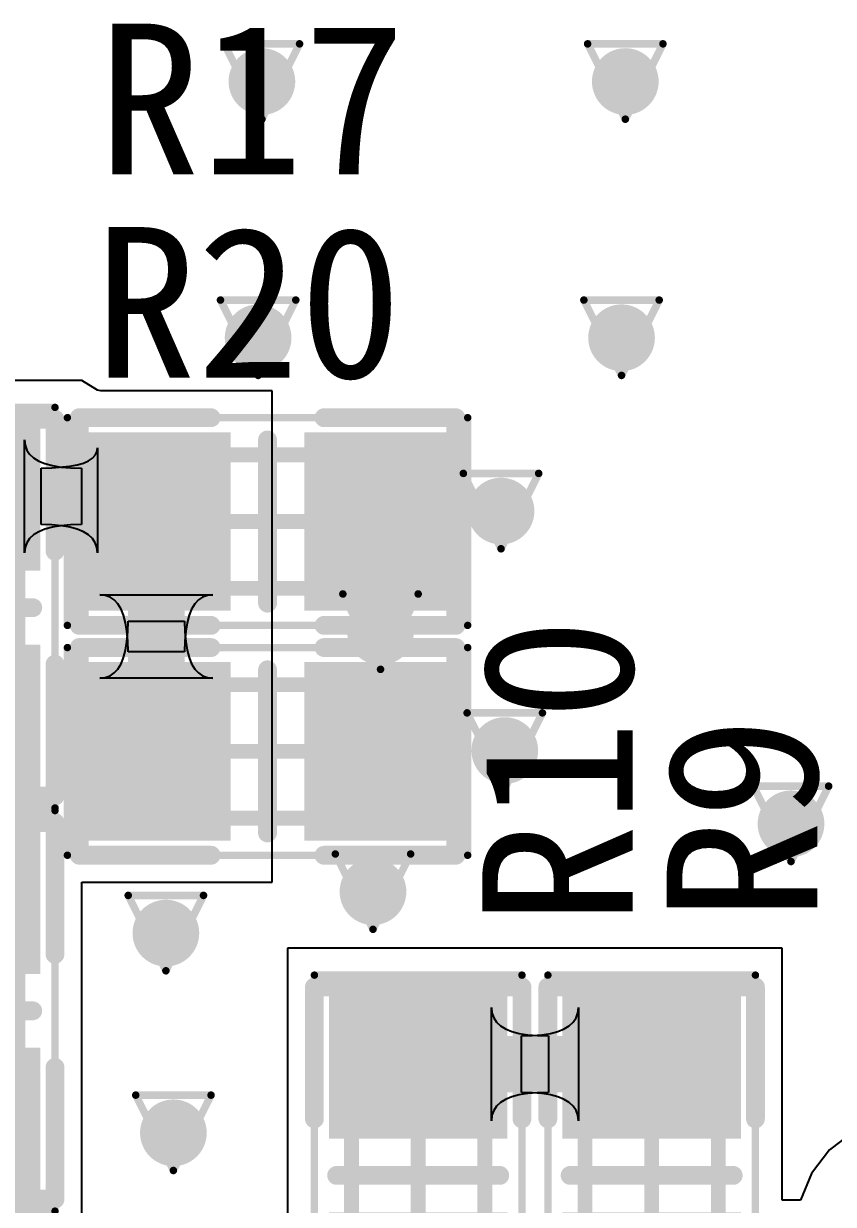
# Model space of a CAD drawing. Header units: millimetres. Extents: x 80 to 220, y 44 to 120.
# Drawn here: x 144.74 to 150.2, y 68.46 to 76.42 of the extents above; entities that cross this region are included whole.
import ezdxf

# ---------------------------------------------------------------- set-up
doc = ezdxf.new("R2010")
doc.units = ezdxf.units.MM
for name, color, linetype in [('BottomLayer', 5, 'Continuous'), ('DrillDrawing', 1, 'Continuous'), ('Mechanical13', 56, 'Continuous'), ('Mechanical15', 56, 'Continuous'), ('MultiLayer', 9, 'Continuous'), ('TopLayer', 1, 'Continuous'), ('TopOverlay', 2, 'Continuous'), ('TopPaste', 8, 'Continuous'), ('TopSolder', 216, 'Continuous'), ('ViaHoleLayer', 16, 'Continuous')]:
    doc.layers.add(name, color=color, linetype=linetype)

# ---------------------------------------------------------------- blocks, each defined once
blk = doc.blocks.new('R0603_26')
at = {"layer": 'Mechanical13', "const_width": 0.1}
for points in [[(-0.85, 0.45), (-0.85, -0.45)], [(-0.85, 0.45), (0.85, 0.45)], [(0.85, 0.45), (0.85, -0.45)], [(-0.85, -0.45), (0.85, -0.45)]]:
    blk.add_lwpolyline(points, dxfattribs=at)
at = {"layer": 'Mechanical13', "const_width": 0.05}
for points in [[(-0.875, 0.45, 1), (-0.825, 0.45, 1)], [(-0.875, 0.45, 1), (-0.825, 0.45, 1)], [(0.825, 0.45, 1), (0.875, 0.45, 1)], [(0.825, 0.45, 1), (0.875, 0.45, 1)], [(-0.875, -0.45, 1), (-0.825, -0.45, 1)], [(-0.875, -0.45, 1), (-0.825, -0.45, 1)], [(0.825, -0.45, 1), (0.875, -0.45, 1)], [(0.825, -0.45, 1), (0.875, -0.45, 1)]]:
    blk.add_lwpolyline(points, format="xyb", close=True, dxfattribs=at)
at = {"layer": 'Mechanical15'}
for points, const_width in [([(-1.35, 0.7), (1.35, 0.7)], 0.05), ([(-1.35, 0.7), (-1.35, -0.7)], 0.05), ([(1.35, 0.7), (1.35, -0.7)], 0.05), ([(0, 0.45), (0, -0.45)], 0.1), ([(-0.45, 0), (0.45, 0)], 0.1), ([(-1.35, -0.7), (1.35, -0.7)], 0.05)]:
    blk.add_lwpolyline(points, dxfattribs=dict(at, const_width=const_width))
for points, const_width in [([(-1.3625, 0.7, 1), (-1.3375, 0.7, 1)], 0.025), ([(-1.3625, 0.7, 1), (-1.3375, 0.7, 1)], 0.025), ([(1.3375, 0.7, 1), (1.3625, 0.7, 1)], 0.025), ([(1.3375, 0.7, 1), (1.3625, 0.7, 1)], 0.025), ([(-0.025, 0.45, 1), (0.025, 0.45, 1)], 0.05), ([(-0.475, 0, 1), (-0.425, 0, 1)], 0.05), ([(0.425, 0, 1), (0.475, 0, 1)], 0.05), ([(-0.025, -0.45, 1), (0.025, -0.45, 1)], 0.05), ([(-1.3625, -0.7, 1), (-1.3375, -0.7, 1)], 0.025), ([(-1.3625, -0.7, 1), (-1.3375, -0.7, 1)], 0.025), ([(1.3375, -0.7, 1), (1.3625, -0.7, 1)], 0.025), ([(1.3375, -0.7, 1), (1.3625, -0.7, 1)], 0.025)]:
    blk.add_lwpolyline(points, format="xyb", close=True, dxfattribs=dict(at, const_width=const_width))
at = {"layer": 'TopLayer'}
for points in [[(-0.35, -0.5), (-0.35, 0.5), (-1.15, -0.5), (-1.15, 0.5)], [(1.15, -0.5), (1.15, 0.5), (0.35, -0.5), (0.35, 0.5)]]:
    blk.add_solid(points, dxfattribs=at)
at = {"layer": 'TopOverlay', "const_width": 0.127}
for points in [[(-1.27, 0.7), (-1.27, -0.7)], [(-1.27, 0.7), (-0.381, 0.7)], [(0.381, 0.7), (1.27, 0.7)], [(1.27, 0.7), (1.27, -0.7)], [(0, 0.55), (0, -0.55)], [(-1.27, -0.7), (-0.381, -0.7)], [(0.381, -0.7), (1.27, -0.7)]]:
    blk.add_lwpolyline(points, dxfattribs=at)
at = {"layer": 'TopOverlay', "const_width": 0.0635}
for points in [[(-1.3017, 0.7, 1), (-1.2383, 0.7, 1)], [(-1.3017, 0.7, 1), (-1.2383, 0.7, 1)], [(-0.4128, 0.7, 1), (-0.3493, 0.7, 1)], [(0.3493, 0.7, 1), (0.4128, 0.7, 1)], [(1.2383, 0.7, 1), (1.3017, 0.7, 1)], [(1.2383, 0.7, 1), (1.3017, 0.7, 1)], [(-0.0318, 0.55, 1), (0.0318, 0.55, 1)], [(-0.0318, -0.55, 1), (0.0318, -0.55, 1)], [(-1.3017, -0.7, 1), (-1.2383, -0.7, 1)], [(-1.3017, -0.7, 1), (-1.2383, -0.7, 1)], [(-0.4128, -0.7, 1), (-0.3493, -0.7, 1)], [(0.3493, -0.7, 1), (0.4128, -0.7, 1)], [(1.2383, -0.7, 1), (1.3017, -0.7, 1)], [(1.2383, -0.7, 1), (1.3017, -0.7, 1)]]:
    blk.add_lwpolyline(points, format="xyb", close=True, dxfattribs=at)
at = {"layer": 'TopPaste'}
for points in [[(-0.35, -0.5), (-0.35, 0.5), (-1.15, -0.5), (-1.15, 0.5)], [(1.15, -0.5), (1.15, 0.5), (0.35, -0.5), (0.35, 0.5)]]:
    blk.add_solid(points, dxfattribs=at)
at = {"layer": 'TopSolder'}
for points in [[(-0.2484, -0.6016), (-0.2484, 0.6016), (-1.2516, -0.6016), (-1.2516, 0.6016)], [(1.2516, -0.6016), (1.2516, 0.6016), (0.2484, -0.6016), (0.2484, 0.6016)]]:
    blk.add_solid(points, dxfattribs=at)
blk = doc.blocks.new('R0603_27')
at = {"layer": 'Mechanical13', "const_width": 0.1}
for points in [[(-0.85, -0.45), (-0.85, 0.45)], [(0.85, 0.45), (-0.85, 0.45)], [(0.85, -0.45), (0.85, 0.45)], [(0.85, -0.45), (-0.85, -0.45)]]:
    blk.add_lwpolyline(points, dxfattribs=at)
at = {"layer": 'Mechanical13', "const_width": 0.05}
for points in [[(-0.875, 0.45, 1), (-0.825, 0.45, 1)], [(-0.875, 0.45, 1), (-0.825, 0.45, 1)], [(0.825, 0.45, 1), (0.875, 0.45, 1)], [(0.825, 0.45, 1), (0.875, 0.45, 1)], [(-0.875, -0.45, 1), (-0.825, -0.45, 1)], [(-0.875, -0.45, 1), (-0.825, -0.45, 1)], [(0.825, -0.45, 1), (0.875, -0.45, 1)], [(0.825, -0.45, 1), (0.875, -0.45, 1)]]:
    blk.add_lwpolyline(points, format="xyb", close=True, dxfattribs=at)
at = {"layer": 'Mechanical15'}
for points, const_width in [([(1.35, 0.7), (-1.35, 0.7)], 0.05), ([(-1.35, -0.7), (-1.35, 0.7)], 0.05), ([(1.35, -0.7), (1.35, 0.7)], 0.05), ([(0, -0.45), (0, 0.45)], 0.1), ([(0.45, 0), (-0.45, 0)], 0.1), ([(1.35, -0.7), (-1.35, -0.7)], 0.05)]:
    blk.add_lwpolyline(points, dxfattribs=dict(at, const_width=const_width))
for points, const_width in [([(-1.3625, 0.7, 1), (-1.3375, 0.7, 1)], 0.025), ([(-1.3625, 0.7, 1), (-1.3375, 0.7, 1)], 0.025), ([(1.3375, 0.7, 1), (1.3625, 0.7, 1)], 0.025), ([(1.3375, 0.7, 1), (1.3625, 0.7, 1)], 0.025), ([(-0.025, 0.45, 1), (0.025, 0.45, 1)], 0.05), ([(-0.475, 0, 1), (-0.425, 0, 1)], 0.05), ([(0.425, 0, 1), (0.475, 0, 1)], 0.05), ([(-0.025, -0.45, 1), (0.025, -0.45, 1)], 0.05), ([(-1.3625, -0.7, 1), (-1.3375, -0.7, 1)], 0.025), ([(-1.3625, -0.7, 1), (-1.3375, -0.7, 1)], 0.025), ([(1.3375, -0.7, 1), (1.3625, -0.7, 1)], 0.025), ([(1.3375, -0.7, 1), (1.3625, -0.7, 1)], 0.025)]:
    blk.add_lwpolyline(points, format="xyb", close=True, dxfattribs=dict(at, const_width=const_width))
at = {"layer": 'TopLayer'}
for points in [[(-0.35, -0.5), (-0.35, 0.5), (-1.15, -0.5), (-1.15, 0.5)], [(1.15, -0.5), (1.15, 0.5), (0.35, -0.5), (0.35, 0.5)]]:
    blk.add_solid(points, dxfattribs=at)
at = {"layer": 'TopOverlay', "const_width": 0.127}
for points in [[(-1.27, -0.7), (-1.27, 0.7)], [(-0.381, 0.7), (-1.27, 0.7)], [(1.27, 0.7), (0.381, 0.7)], [(1.27, -0.7), (1.27, 0.7)], [(0, -0.55), (0, 0.55)], [(-0.381, -0.7), (-1.27, -0.7)], [(1.27, -0.7), (0.381, -0.7)]]:
    blk.add_lwpolyline(points, dxfattribs=at)
at = {"layer": 'TopOverlay', "const_width": 0.0635}
for points in [[(-1.3017, 0.7, 1), (-1.2383, 0.7, 1)], [(-1.3017, 0.7, 1), (-1.2383, 0.7, 1)], [(-0.4128, 0.7, 1), (-0.3493, 0.7, 1)], [(0.3493, 0.7, 1), (0.4128, 0.7, 1)], [(1.2383, 0.7, 1), (1.3017, 0.7, 1)], [(1.2383, 0.7, 1), (1.3017, 0.7, 1)], [(-0.0318, 0.55, 1), (0.0318, 0.55, 1)], [(-0.0318, -0.55, 1), (0.0318, -0.55, 1)], [(-1.3017, -0.7, 1), (-1.2383, -0.7, 1)], [(-1.3017, -0.7, 1), (-1.2383, -0.7, 1)], [(-0.4128, -0.7, 1), (-0.3493, -0.7, 1)], [(0.3493, -0.7, 1), (0.4128, -0.7, 1)], [(1.2383, -0.7, 1), (1.3017, -0.7, 1)], [(1.2383, -0.7, 1), (1.3017, -0.7, 1)]]:
    blk.add_lwpolyline(points, format="xyb", close=True, dxfattribs=at)
at = {"layer": 'TopPaste'}
for points in [[(-0.35, -0.5), (-0.35, 0.5), (-1.15, -0.5), (-1.15, 0.5)], [(1.15, -0.5), (1.15, 0.5), (0.35, -0.5), (0.35, 0.5)]]:
    blk.add_solid(points, dxfattribs=at)
at = {"layer": 'TopSolder'}
for points in [[(-0.2484, -0.6016), (-0.2484, 0.6016), (-1.2516, -0.6016), (-1.2516, 0.6016)], [(1.2516, -0.6016), (1.2516, 0.6016), (0.2484, -0.6016), (0.2484, 0.6016)]]:
    blk.add_solid(points, dxfattribs=at)
blk = doc.blocks.new('R0603_58')
at = {"layer": 'Mechanical13', "const_width": 0.1}
for points in [[(-0.85, 0.45), (0.85, 0.45)], [(-0.85, 0.45), (-0.85, -0.45)], [(0.85, 0.45), (0.85, -0.45)], [(-0.85, -0.45), (0.85, -0.45)]]:
    blk.add_lwpolyline(points, dxfattribs=at)
at = {"layer": 'Mechanical13', "const_width": 0.05}
for points in [[(-0.875, 0.45, 1), (-0.825, 0.45, 1)], [(-0.875, 0.45, 1), (-0.825, 0.45, 1)], [(0.825, 0.45, 1), (0.875, 0.45, 1)], [(0.825, 0.45, 1), (0.875, 0.45, 1)], [(-0.875, -0.45, 1), (-0.825, -0.45, 1)], [(-0.875, -0.45, 1), (-0.825, -0.45, 1)], [(0.825, -0.45, 1), (0.875, -0.45, 1)], [(0.825, -0.45, 1), (0.875, -0.45, 1)]]:
    blk.add_lwpolyline(points, format="xyb", close=True, dxfattribs=at)
at = {"layer": 'Mechanical15'}
for points, const_width in [([(-1.35, 0.7), (-1.35, -0.7)], 0.05), ([(-1.35, 0.7), (1.35, 0.7)], 0.05), ([(1.35, 0.7), (1.35, -0.7)], 0.05), ([(0, 0.45), (0, -0.45)], 0.1), ([(-0.45, 0), (0.45, 0)], 0.1), ([(-1.35, -0.7), (1.35, -0.7)], 0.05)]:
    blk.add_lwpolyline(points, dxfattribs=dict(at, const_width=const_width))
for points, const_width in [([(-1.3625, 0.7, 1), (-1.3375, 0.7, 1)], 0.025), ([(-1.3625, 0.7, 1), (-1.3375, 0.7, 1)], 0.025), ([(1.3375, 0.7, 1), (1.3625, 0.7, 1)], 0.025), ([(1.3375, 0.7, 1), (1.3625, 0.7, 1)], 0.025), ([(-0.025, 0.45, 1), (0.025, 0.45, 1)], 0.05), ([(-0.475, 0, 1), (-0.425, 0, 1)], 0.05), ([(0.425, 0, 1), (0.475, 0, 1)], 0.05), ([(-0.025, -0.45, 1), (0.025, -0.45, 1)], 0.05), ([(-1.3625, -0.7, 1), (-1.3375, -0.7, 1)], 0.025), ([(-1.3625, -0.7, 1), (-1.3375, -0.7, 1)], 0.025), ([(1.3375, -0.7, 1), (1.3625, -0.7, 1)], 0.025), ([(1.3375, -0.7, 1), (1.3625, -0.7, 1)], 0.025)]:
    blk.add_lwpolyline(points, format="xyb", close=True, dxfattribs=dict(at, const_width=const_width))
at = {"layer": 'TopLayer'}
for points in [[(-0.35, -0.5), (-0.35, 0.5), (-1.15, -0.5), (-1.15, 0.5)], [(1.15, -0.5), (1.15, 0.5), (0.35, -0.5), (0.35, 0.5)]]:
    blk.add_solid(points, dxfattribs=at)
at = {"layer": 'TopOverlay', "const_width": 0.127}
for points in [[(-1.27, 0.7), (-0.381, 0.7)], [(-1.27, 0.7), (-1.27, -0.7)], [(0.381, 0.7), (1.27, 0.7)], [(1.27, 0.7), (1.27, -0.7)], [(0, 0.55), (0, -0.55)], [(-1.27, -0.7), (-0.381, -0.7)], [(0.381, -0.7), (1.27, -0.7)]]:
    blk.add_lwpolyline(points, dxfattribs=at)
at = {"layer": 'TopOverlay', "const_width": 0.0635}
for points in [[(-1.3017, 0.7, 1), (-1.2383, 0.7, 1)], [(-1.3017, 0.7, 1), (-1.2383, 0.7, 1)], [(-0.4128, 0.7, 1), (-0.3493, 0.7, 1)], [(0.3493, 0.7, 1), (0.4128, 0.7, 1)], [(1.2383, 0.7, 1), (1.3017, 0.7, 1)], [(1.2383, 0.7, 1), (1.3017, 0.7, 1)], [(-0.0318, 0.55, 1), (0.0318, 0.55, 1)], [(-0.0318, -0.55, 1), (0.0318, -0.55, 1)], [(-1.3017, -0.7, 1), (-1.2383, -0.7, 1)], [(-1.3017, -0.7, 1), (-1.2383, -0.7, 1)], [(-0.4128, -0.7, 1), (-0.3493, -0.7, 1)], [(0.3493, -0.7, 1), (0.4128, -0.7, 1)], [(1.2383, -0.7, 1), (1.3017, -0.7, 1)], [(1.2383, -0.7, 1), (1.3017, -0.7, 1)]]:
    blk.add_lwpolyline(points, format="xyb", close=True, dxfattribs=at)
at = {"layer": 'TopPaste'}
for points in [[(-0.35, -0.5), (-0.35, 0.5), (-1.15, -0.5), (-1.15, 0.5)], [(1.15, -0.5), (1.15, 0.5), (0.35, -0.5), (0.35, 0.5)]]:
    blk.add_solid(points, dxfattribs=at)
at = {"layer": 'TopSolder'}
for points in [[(-0.2484, -0.6016), (-0.2484, 0.6016), (-1.2516, -0.6016), (-1.2516, 0.6016)], [(1.2516, -0.6016), (1.2516, 0.6016), (0.2484, -0.6016), (0.2484, 0.6016)]]:
    blk.add_solid(points, dxfattribs=at)
blk = doc.blocks.new('R0603_59')
at = {"layer": 'Mechanical13', "const_width": 0.1}
for points in [[(-0.85, 0.45), (0.85, 0.45)], [(-0.85, 0.45), (-0.85, -0.45)], [(0.85, 0.45), (0.85, -0.45)], [(-0.85, -0.45), (0.85, -0.45)]]:
    blk.add_lwpolyline(points, dxfattribs=at)
at = {"layer": 'Mechanical13', "const_width": 0.05}
for points in [[(-0.875, 0.45, 1), (-0.825, 0.45, 1)], [(-0.875, 0.45, 1), (-0.825, 0.45, 1)], [(0.825, 0.45, 1), (0.875, 0.45, 1)], [(0.825, 0.45, 1), (0.875, 0.45, 1)], [(-0.875, -0.45, 1), (-0.825, -0.45, 1)], [(-0.875, -0.45, 1), (-0.825, -0.45, 1)], [(0.825, -0.45, 1), (0.875, -0.45, 1)], [(0.825, -0.45, 1), (0.875, -0.45, 1)]]:
    blk.add_lwpolyline(points, format="xyb", close=True, dxfattribs=at)
at = {"layer": 'Mechanical15'}
for points, const_width in [([(-1.35, 0.7), (-1.35, -0.7)], 0.05), ([(-1.35, 0.7), (1.35, 0.7)], 0.05), ([(1.35, 0.7), (1.35, -0.7)], 0.05), ([(0, 0.45), (0, -0.45)], 0.1), ([(-0.45, 0), (0.45, 0)], 0.1), ([(-1.35, -0.7), (1.35, -0.7)], 0.05)]:
    blk.add_lwpolyline(points, dxfattribs=dict(at, const_width=const_width))
for points, const_width in [([(-1.3625, 0.7, 1), (-1.3375, 0.7, 1)], 0.025), ([(-1.3625, 0.7, 1), (-1.3375, 0.7, 1)], 0.025), ([(1.3375, 0.7, 1), (1.3625, 0.7, 1)], 0.025), ([(1.3375, 0.7, 1), (1.3625, 0.7, 1)], 0.025), ([(-0.025, 0.45, 1), (0.025, 0.45, 1)], 0.05), ([(-0.475, 0, 1), (-0.425, 0, 1)], 0.05), ([(0.425, 0, 1), (0.475, 0, 1)], 0.05), ([(-0.025, -0.45, 1), (0.025, -0.45, 1)], 0.05), ([(-1.3625, -0.7, 1), (-1.3375, -0.7, 1)], 0.025), ([(-1.3625, -0.7, 1), (-1.3375, -0.7, 1)], 0.025), ([(1.3375, -0.7, 1), (1.3625, -0.7, 1)], 0.025), ([(1.3375, -0.7, 1), (1.3625, -0.7, 1)], 0.025)]:
    blk.add_lwpolyline(points, format="xyb", close=True, dxfattribs=dict(at, const_width=const_width))
at = {"layer": 'TopLayer'}
for points in [[(-0.35, -0.5), (-0.35, 0.5), (-1.15, -0.5), (-1.15, 0.5)], [(1.15, -0.5), (1.15, 0.5), (0.35, -0.5), (0.35, 0.5)]]:
    blk.add_solid(points, dxfattribs=at)
at = {"layer": 'TopOverlay', "const_width": 0.127}
for points in [[(-1.27, 0.7), (-0.381, 0.7)], [(-1.27, 0.7), (-1.27, -0.7)], [(0.381, 0.7), (1.27, 0.7)], [(1.27, 0.7), (1.27, -0.7)], [(0, 0.55), (0, -0.55)], [(-1.27, -0.7), (-0.381, -0.7)], [(0.381, -0.7), (1.27, -0.7)]]:
    blk.add_lwpolyline(points, dxfattribs=at)
at = {"layer": 'TopOverlay', "const_width": 0.0635}
for points in [[(-1.3017, 0.7, 1), (-1.2383, 0.7, 1)], [(-1.3017, 0.7, 1), (-1.2383, 0.7, 1)], [(-0.4128, 0.7, 1), (-0.3493, 0.7, 1)], [(0.3493, 0.7, 1), (0.4128, 0.7, 1)], [(1.2383, 0.7, 1), (1.3017, 0.7, 1)], [(1.2383, 0.7, 1), (1.3017, 0.7, 1)], [(-0.0318, 0.55, 1), (0.0318, 0.55, 1)], [(-0.0318, -0.55, 1), (0.0318, -0.55, 1)], [(-1.3017, -0.7, 1), (-1.2383, -0.7, 1)], [(-1.3017, -0.7, 1), (-1.2383, -0.7, 1)], [(-0.4128, -0.7, 1), (-0.3493, -0.7, 1)], [(0.3493, -0.7, 1), (0.4128, -0.7, 1)], [(1.2383, -0.7, 1), (1.3017, -0.7, 1)], [(1.2383, -0.7, 1), (1.3017, -0.7, 1)]]:
    blk.add_lwpolyline(points, format="xyb", close=True, dxfattribs=at)
at = {"layer": 'TopPaste'}
for points in [[(-0.35, -0.5), (-0.35, 0.5), (-1.15, -0.5), (-1.15, 0.5)], [(1.15, -0.5), (1.15, 0.5), (0.35, -0.5), (0.35, 0.5)]]:
    blk.add_solid(points, dxfattribs=at)
at = {"layer": 'TopSolder'}
for points in [[(-0.2484, -0.6016), (-0.2484, 0.6016), (-1.2516, -0.6016), (-1.2516, 0.6016)], [(1.2516, -0.6016), (1.2516, 0.6016), (0.2484, -0.6016), (0.2484, 0.6016)]]:
    blk.add_solid(points, dxfattribs=at)
blk = doc.blocks.new('R0603_60')
at = {"layer": 'Mechanical13', "const_width": 0.1}
for points in [[(0.85, 0.45), (-0.85, 0.45)], [(-0.85, 0.45), (-0.85, -0.45)], [(0.85, 0.45), (0.85, -0.45)], [(0.85, -0.45), (-0.85, -0.45)]]:
    blk.add_lwpolyline(points, dxfattribs=at)
at = {"layer": 'Mechanical13', "const_width": 0.05}
for points in [[(-0.875, 0.45, 1), (-0.825, 0.45, 1)], [(-0.875, 0.45, 1), (-0.825, 0.45, 1)], [(0.825, 0.45, 1), (0.875, 0.45, 1)], [(0.825, 0.45, 1), (0.875, 0.45, 1)], [(-0.875, -0.45, 1), (-0.825, -0.45, 1)], [(-0.875, -0.45, 1), (-0.825, -0.45, 1)], [(0.825, -0.45, 1), (0.875, -0.45, 1)], [(0.825, -0.45, 1), (0.875, -0.45, 1)]]:
    blk.add_lwpolyline(points, format="xyb", close=True, dxfattribs=at)
at = {"layer": 'Mechanical15'}
for points, const_width in [([(-1.35, 0.7), (-1.35, -0.7)], 0.05), ([(1.35, 0.7), (-1.35, 0.7)], 0.05), ([(1.35, 0.7), (1.35, -0.7)], 0.05), ([(0, 0.45), (0, -0.45)], 0.1), ([(0.45, 0), (-0.45, 0)], 0.1), ([(1.35, -0.7), (-1.35, -0.7)], 0.05)]:
    blk.add_lwpolyline(points, dxfattribs=dict(at, const_width=const_width))
for points, const_width in [([(-1.3625, 0.7, 1), (-1.3375, 0.7, 1)], 0.025), ([(-1.3625, 0.7, 1), (-1.3375, 0.7, 1)], 0.025), ([(1.3375, 0.7, 1), (1.3625, 0.7, 1)], 0.025), ([(1.3375, 0.7, 1), (1.3625, 0.7, 1)], 0.025), ([(-0.025, 0.45, 1), (0.025, 0.45, 1)], 0.05), ([(-0.475, 0, 1), (-0.425, 0, 1)], 0.05), ([(0.425, 0, 1), (0.475, 0, 1)], 0.05), ([(-0.025, -0.45, 1), (0.025, -0.45, 1)], 0.05), ([(-1.3625, -0.7, 1), (-1.3375, -0.7, 1)], 0.025), ([(-1.3625, -0.7, 1), (-1.3375, -0.7, 1)], 0.025), ([(1.3375, -0.7, 1), (1.3625, -0.7, 1)], 0.025), ([(1.3375, -0.7, 1), (1.3625, -0.7, 1)], 0.025)]:
    blk.add_lwpolyline(points, format="xyb", close=True, dxfattribs=dict(at, const_width=const_width))
at = {"layer": 'TopLayer'}
for points in [[(-0.35, -0.5), (-0.35, 0.5), (-1.15, -0.5), (-1.15, 0.5)], [(1.15, -0.5), (1.15, 0.5), (0.35, -0.5), (0.35, 0.5)]]:
    blk.add_solid(points, dxfattribs=at)
at = {"layer": 'TopOverlay', "const_width": 0.127}
for points in [[(-0.381, 0.7), (-1.27, 0.7)], [(-1.27, 0.7), (-1.27, -0.7)], [(1.27, 0.7), (0.381, 0.7)], [(1.27, 0.7), (1.27, -0.7)], [(0, 0.55), (0, -0.55)], [(-0.381, -0.7), (-1.27, -0.7)], [(1.27, -0.7), (0.381, -0.7)]]:
    blk.add_lwpolyline(points, dxfattribs=at)
at = {"layer": 'TopOverlay', "const_width": 0.0635}
for points in [[(-1.3017, 0.7, 1), (-1.2383, 0.7, 1)], [(-1.3017, 0.7, 1), (-1.2383, 0.7, 1)], [(-0.4128, 0.7, 1), (-0.3493, 0.7, 1)], [(0.3493, 0.7, 1), (0.4128, 0.7, 1)], [(1.2383, 0.7, 1), (1.3017, 0.7, 1)], [(1.2383, 0.7, 1), (1.3017, 0.7, 1)], [(-0.0318, 0.55, 1), (0.0318, 0.55, 1)], [(-0.0318, -0.55, 1), (0.0318, -0.55, 1)], [(-1.3017, -0.7, 1), (-1.2383, -0.7, 1)], [(-1.3017, -0.7, 1), (-1.2383, -0.7, 1)], [(-0.4128, -0.7, 1), (-0.3493, -0.7, 1)], [(0.3493, -0.7, 1), (0.4128, -0.7, 1)], [(1.2383, -0.7, 1), (1.3017, -0.7, 1)], [(1.2383, -0.7, 1), (1.3017, -0.7, 1)]]:
    blk.add_lwpolyline(points, format="xyb", close=True, dxfattribs=at)
at = {"layer": 'TopPaste'}
for points in [[(-0.35, -0.5), (-0.35, 0.5), (-1.15, -0.5), (-1.15, 0.5)], [(1.15, -0.5), (1.15, 0.5), (0.35, -0.5), (0.35, 0.5)]]:
    blk.add_solid(points, dxfattribs=at)
at = {"layer": 'TopSolder'}
for points in [[(-0.2484, -0.6016), (-0.2484, 0.6016), (-1.2516, -0.6016), (-1.2516, 0.6016)], [(1.2516, -0.6016), (1.2516, 0.6016), (0.2484, -0.6016), (0.2484, 0.6016)]]:
    blk.add_solid(points, dxfattribs=at)
blk = doc.blocks.new('R0603_61')
at = {"layer": 'Mechanical13', "const_width": 0.1}
for points in [[(-0.85, 0.45), (-0.85, -0.45)], [(0.85, 0.45), (-0.85, 0.45)], [(0.85, 0.45), (0.85, -0.45)], [(0.85, -0.45), (-0.85, -0.45)]]:
    blk.add_lwpolyline(points, dxfattribs=at)
at = {"layer": 'Mechanical13', "const_width": 0.05}
for points in [[(-0.875, 0.45, 1), (-0.825, 0.45, 1)], [(-0.875, 0.45, 1), (-0.825, 0.45, 1)], [(0.825, 0.45, 1), (0.875, 0.45, 1)], [(0.825, 0.45, 1), (0.875, 0.45, 1)], [(-0.875, -0.45, 1), (-0.825, -0.45, 1)], [(-0.875, -0.45, 1), (-0.825, -0.45, 1)], [(0.825, -0.45, 1), (0.875, -0.45, 1)], [(0.825, -0.45, 1), (0.875, -0.45, 1)]]:
    blk.add_lwpolyline(points, format="xyb", close=True, dxfattribs=at)
at = {"layer": 'Mechanical15'}
for points, const_width in [([(1.35, 0.7), (-1.35, 0.7)], 0.05), ([(-1.35, 0.7), (-1.35, -0.7)], 0.05), ([(1.35, 0.7), (1.35, -0.7)], 0.05), ([(0, 0.45), (0, -0.45)], 0.1), ([(0.45, 0), (-0.45, 0)], 0.1), ([(1.35, -0.7), (-1.35, -0.7)], 0.05)]:
    blk.add_lwpolyline(points, dxfattribs=dict(at, const_width=const_width))
for points, const_width in [([(-1.3625, 0.7, 1), (-1.3375, 0.7, 1)], 0.025), ([(-1.3625, 0.7, 1), (-1.3375, 0.7, 1)], 0.025), ([(1.3375, 0.7, 1), (1.3625, 0.7, 1)], 0.025), ([(1.3375, 0.7, 1), (1.3625, 0.7, 1)], 0.025), ([(-0.025, 0.45, 1), (0.025, 0.45, 1)], 0.05), ([(-0.475, 0, 1), (-0.425, 0, 1)], 0.05), ([(0.425, 0, 1), (0.475, 0, 1)], 0.05), ([(-0.025, -0.45, 1), (0.025, -0.45, 1)], 0.05), ([(-1.3625, -0.7, 1), (-1.3375, -0.7, 1)], 0.025), ([(-1.3625, -0.7, 1), (-1.3375, -0.7, 1)], 0.025), ([(1.3375, -0.7, 1), (1.3625, -0.7, 1)], 0.025), ([(1.3375, -0.7, 1), (1.3625, -0.7, 1)], 0.025)]:
    blk.add_lwpolyline(points, format="xyb", close=True, dxfattribs=dict(at, const_width=const_width))
at = {"layer": 'TopLayer'}
for points in [[(-0.35, -0.5), (-0.35, 0.5), (-1.15, -0.5), (-1.15, 0.5)], [(1.15, -0.5), (1.15, 0.5), (0.35, -0.5), (0.35, 0.5)]]:
    blk.add_solid(points, dxfattribs=at)
at = {"layer": 'TopOverlay', "const_width": 0.127}
for points in [[(-1.27, 0.7), (-1.27, -0.7)], [(-0.381, 0.7), (-1.27, 0.7)], [(1.27, 0.7), (0.381, 0.7)], [(1.27, 0.7), (1.27, -0.7)], [(0, 0.55), (0, -0.55)], [(-0.381, -0.7), (-1.27, -0.7)], [(1.27, -0.7), (0.381, -0.7)]]:
    blk.add_lwpolyline(points, dxfattribs=at)
at = {"layer": 'TopOverlay', "const_width": 0.0635}
for points in [[(-1.3017, 0.7, 1), (-1.2383, 0.7, 1)], [(-1.3017, 0.7, 1), (-1.2383, 0.7, 1)], [(-0.4128, 0.7, 1), (-0.3493, 0.7, 1)], [(0.3493, 0.7, 1), (0.4128, 0.7, 1)], [(1.2383, 0.7, 1), (1.3017, 0.7, 1)], [(1.2383, 0.7, 1), (1.3017, 0.7, 1)], [(-0.0318, 0.55, 1), (0.0318, 0.55, 1)], [(-0.0318, -0.55, 1), (0.0318, -0.55, 1)], [(-1.3017, -0.7, 1), (-1.2383, -0.7, 1)], [(-1.3017, -0.7, 1), (-1.2383, -0.7, 1)], [(-0.4128, -0.7, 1), (-0.3493, -0.7, 1)], [(0.3493, -0.7, 1), (0.4128, -0.7, 1)], [(1.2383, -0.7, 1), (1.3017, -0.7, 1)], [(1.2383, -0.7, 1), (1.3017, -0.7, 1)]]:
    blk.add_lwpolyline(points, format="xyb", close=True, dxfattribs=at)
at = {"layer": 'TopPaste'}
for points in [[(-0.35, -0.5), (-0.35, 0.5), (-1.15, -0.5), (-1.15, 0.5)], [(1.15, -0.5), (1.15, 0.5), (0.35, -0.5), (0.35, 0.5)]]:
    blk.add_solid(points, dxfattribs=at)
at = {"layer": 'TopSolder'}
for points in [[(-0.2484, -0.6016), (-0.2484, 0.6016), (-1.2516, -0.6016), (-1.2516, 0.6016)], [(1.2516, -0.6016), (1.2516, 0.6016), (0.2484, -0.6016), (0.2484, 0.6016)]]:
    blk.add_solid(points, dxfattribs=at)

msp = doc.modelspace()

# ---------------------------------------------------------------- linework, layer by layer
at = {"layer": 'BottomLayer', "const_width": 0.225}
for points in [[(146.232, 76.0288, 1), (146.457, 76.0288, 1)], [(148.6831, 76.0288, 1), (148.9081, 76.0288, 1)], [(146.2066, 74.3016, 1), (146.4316, 74.3016, 1)], [(148.6577, 74.3016, 1), (148.8827, 74.3016, 1)], [(147.8449, 73.1332, 1), (148.0699, 73.1332, 1)], [(147.0321, 72.3204, 1), (147.2571, 72.3204, 1)], [(147.8703, 71.519, 1), (148.0953, 71.519, 1)], [(149.8007, 71.025, 1), (150.0257, 71.025, 1)], [(146.9813, 70.5678, 1), (147.2063, 70.5678, 1)], [(145.5843, 70.2884, 1), (145.8093, 70.2884, 1)], [(145.6351, 68.9422, 1), (145.8601, 68.9422, 1)]]:
    msp.add_lwpolyline(points, format="xyb", close=True, dxfattribs=at)
at = {"layer": 'DrillDrawing', "const_width": 0.0508}
for points in [[(146.0905, 76.2828), (146.5985, 76.2828)], [(146.0905, 76.2828), (146.3445, 75.7748)], [(146.3445, 75.7748), (146.5985, 76.2828)], [(148.5416, 76.2828), (149.0496, 76.2828)], [(148.5416, 76.2828), (148.7956, 75.7748)], [(148.7956, 75.7748), (149.0496, 76.2828)], [(146.0651, 74.5556), (146.5731, 74.5556)], [(146.0651, 74.5556), (146.3191, 74.0476)], [(146.3191, 74.0476), (146.5731, 74.5556)], [(148.5162, 74.5556), (149.0242, 74.5556)], [(148.5162, 74.5556), (148.7702, 74.0476)], [(148.7702, 74.0476), (149.0242, 74.5556)], [(147.7034, 73.3872), (148.2114, 73.3872)], [(147.7034, 73.3872), (147.9574, 72.8792)], [(147.9574, 72.8792), (148.2114, 73.3872)], [(146.8906, 72.5744), (147.3986, 72.5744)], [(146.8906, 72.5744), (147.1446, 72.0664)], [(147.1446, 72.0664), (147.3986, 72.5744)], [(147.7288, 71.773), (148.2368, 71.773)], [(147.7288, 71.773), (147.9828, 71.265)], [(147.9828, 71.265), (148.2368, 71.773)], [(149.6592, 71.279), (150.1672, 71.279)], [(149.6592, 71.279), (149.9132, 70.771)], [(149.9132, 70.771), (150.1672, 71.279)], [(146.8398, 70.8218), (147.3478, 70.8218)], [(146.8398, 70.8218), (147.0938, 70.3138)], [(147.0938, 70.3138), (147.3478, 70.8218)], [(145.4428, 70.5424), (145.9508, 70.5424)], [(145.4428, 70.5424), (145.6968, 70.0344)], [(145.6968, 70.0344), (145.9508, 70.5424)], [(145.4936, 69.1962), (146.0016, 69.1962)], [(145.4936, 69.1962), (145.7476, 68.6882)], [(145.7476, 68.6882), (146.0016, 69.1962)]]:
    msp.add_lwpolyline(points, dxfattribs=at)
at = {"layer": 'DrillDrawing', "const_width": 0.0254}
for points in [[(146.0778, 76.2828, 1), (146.1032, 76.2828, 1)], [(146.0778, 76.2828, 1), (146.1032, 76.2828, 1)], [(146.5858, 76.2828, 1), (146.6112, 76.2828, 1)], [(146.5858, 76.2828, 1), (146.6112, 76.2828, 1)], [(148.5289, 76.2828, 1), (148.5543, 76.2828, 1)], [(148.5289, 76.2828, 1), (148.5543, 76.2828, 1)], [(149.0369, 76.2828, 1), (149.0623, 76.2828, 1)], [(149.0369, 76.2828, 1), (149.0623, 76.2828, 1)], [(146.3318, 75.7748, 1), (146.3572, 75.7748, 1)], [(146.3318, 75.7748, 1), (146.3572, 75.7748, 1)], [(148.7829, 75.7748, 1), (148.8083, 75.7748, 1)], [(148.7829, 75.7748, 1), (148.8083, 75.7748, 1)], [(146.0524, 74.5556, 1), (146.0778, 74.5556, 1)], [(146.0524, 74.5556, 1), (146.0778, 74.5556, 1)], [(146.5604, 74.5556, 1), (146.5858, 74.5556, 1)], [(146.5604, 74.5556, 1), (146.5858, 74.5556, 1)], [(148.5035, 74.5556, 1), (148.5289, 74.5556, 1)], [(148.5035, 74.5556, 1), (148.5289, 74.5556, 1)], [(149.0115, 74.5556, 1), (149.0369, 74.5556, 1)], [(149.0115, 74.5556, 1), (149.0369, 74.5556, 1)], [(146.3064, 74.0476, 1), (146.3318, 74.0476, 1)], [(146.3064, 74.0476, 1), (146.3318, 74.0476, 1)], [(148.7575, 74.0476, 1), (148.7829, 74.0476, 1)], [(148.7575, 74.0476, 1), (148.7829, 74.0476, 1)], [(147.6907, 73.3872, 1), (147.7161, 73.3872, 1)], [(147.6907, 73.3872, 1), (147.7161, 73.3872, 1)], [(148.1987, 73.3872, 1), (148.2241, 73.3872, 1)], [(148.1987, 73.3872, 1), (148.2241, 73.3872, 1)], [(147.9447, 72.8792, 1), (147.9701, 72.8792, 1)], [(147.9447, 72.8792, 1), (147.9701, 72.8792, 1)], [(146.8779, 72.5744, 1), (146.9033, 72.5744, 1)], [(146.8779, 72.5744, 1), (146.9033, 72.5744, 1)], [(147.3859, 72.5744, 1), (147.4113, 72.5744, 1)], [(147.3859, 72.5744, 1), (147.4113, 72.5744, 1)], [(147.1319, 72.0664, 1), (147.1573, 72.0664, 1)], [(147.1319, 72.0664, 1), (147.1573, 72.0664, 1)], [(147.7161, 71.773, 1), (147.7415, 71.773, 1)], [(147.7161, 71.773, 1), (147.7415, 71.773, 1)], [(148.2241, 71.773, 1), (148.2495, 71.773, 1)], [(148.2241, 71.773, 1), (148.2495, 71.773, 1)], [(147.9701, 71.265, 1), (147.9955, 71.265, 1)], [(147.9701, 71.265, 1), (147.9955, 71.265, 1)], [(149.6465, 71.279, 1), (149.6719, 71.279, 1)], [(149.6465, 71.279, 1), (149.6719, 71.279, 1)], [(150.1545, 71.279, 1), (150.1799, 71.279, 1)], [(150.1545, 71.279, 1), (150.1799, 71.279, 1)], [(146.8271, 70.8218, 1), (146.8525, 70.8218, 1)], [(146.8271, 70.8218, 1), (146.8525, 70.8218, 1)], [(147.3351, 70.8218, 1), (147.3605, 70.8218, 1)], [(147.3351, 70.8218, 1), (147.3605, 70.8218, 1)], [(149.9005, 70.771, 1), (149.9259, 70.771, 1)], [(149.9005, 70.771, 1), (149.9259, 70.771, 1)], [(145.4301, 70.5424, 1), (145.4555, 70.5424, 1)], [(145.4301, 70.5424, 1), (145.4555, 70.5424, 1)], [(145.9381, 70.5424, 1), (145.9635, 70.5424, 1)], [(145.9381, 70.5424, 1), (145.9635, 70.5424, 1)], [(147.0811, 70.3138, 1), (147.1065, 70.3138, 1)], [(147.0811, 70.3138, 1), (147.1065, 70.3138, 1)], [(145.6841, 70.0344, 1), (145.7095, 70.0344, 1)], [(145.6841, 70.0344, 1), (145.7095, 70.0344, 1)], [(145.4809, 69.1962, 1), (145.5063, 69.1962, 1)], [(145.4809, 69.1962, 1), (145.5063, 69.1962, 1)], [(145.9889, 69.1962, 1), (146.0143, 69.1962, 1)], [(145.9889, 69.1962, 1), (146.0143, 69.1962, 1)], [(145.7349, 68.6882, 1), (145.7603, 68.6882, 1)], [(145.7349, 68.6882, 1), (145.7603, 68.6882, 1)]]:
    msp.add_lwpolyline(points, format="xyb", close=True, dxfattribs=at)
at = {"layer": 'MultiLayer', "const_width": 0.225}
for points in [[(146.232, 76.0288, 1), (146.457, 76.0288, 1)], [(148.6831, 76.0288, 1), (148.9081, 76.0288, 1)], [(146.2066, 74.3016, 1), (146.4316, 74.3016, 1)], [(148.6577, 74.3016, 1), (148.8827, 74.3016, 1)], [(147.8449, 73.1332, 1), (148.0699, 73.1332, 1)], [(147.0321, 72.3204, 1), (147.2571, 72.3204, 1)], [(147.8703, 71.519, 1), (148.0953, 71.519, 1)], [(149.8007, 71.025, 1), (150.0257, 71.025, 1)], [(146.9813, 70.5678, 1), (147.2063, 70.5678, 1)], [(145.5843, 70.2884, 1), (145.8093, 70.2884, 1)], [(145.6351, 68.9422, 1), (145.8601, 68.9422, 1)]]:
    msp.add_lwpolyline(points, format="xyb", close=True, dxfattribs=at)
at = {"layer": 'TopLayer'}
for p, q in [((145.13, 74.0132), (143.5792, 74.0132)), ((145.2356, 73.9482), (145.13, 74.0132)), ((145.13, 74.0132), (145.13, 74.0132)), ((145.2578, 73.9437), (145.2356, 73.9482)), ((145.2856, 73.9437), (145.2578, 73.9437)), ((145.2919, 73.9441), (145.2856, 73.9437)), ((145.2928, 73.9437), (145.2919, 73.9441)), ((146.4136, 73.9437), (145.2928, 73.9437)), ((146.4136, 72.1817), (146.4136, 73.9437)), ((144.7429, 72.8512), (144.7429, 73.6132)), ((144.7429, 73.6132), (144.7467, 73.577)), ((144.7467, 73.577), (144.7583, 73.5446)), ((145.2318, 73.5337), (145.2356, 73.5597)), ((145.2356, 73.5597), (145.2356, 72.8512)), ((144.7583, 73.5446), (144.7775, 73.516)), ((144.7775, 73.516), (144.8043, 73.4913)), ((144.8043, 73.4913), (144.8389, 73.4703)), ((144.8389, 73.4703), (144.8812, 73.4532)), ((145.1404, 73.4569), (145.1747, 73.472)), ((145.1747, 73.472), (145.2014, 73.4898)), ((145.2014, 73.4898), (145.2204, 73.5104)), ((145.2204, 73.5104), (145.2318, 73.5337)), ((144.8546, 73.4227), (144.927, 73.4241)), ((144.8546, 73.0417), (144.8546, 73.4227)), ((144.8812, 73.4532), (144.9311, 73.4398)), ((144.927, 73.4241), (145.049, 73.435)), ((144.9311, 73.4398), (144.9887, 73.4303)), ((144.9887, 73.4303), (145.054, 73.4246)), ((145.049, 73.435), (145.0985, 73.4446)), ((145.054, 73.4246), (145.1269, 73.4227)), ((145.0985, 73.4446), (145.1404, 73.4569)), ((145.1269, 73.4227), (145.1269, 73.0417)), ((144.8389, 72.9941), (144.8043, 72.9731)), ((144.8812, 73.0112), (144.8389, 72.9941)), ((144.927, 73.0398), (144.8546, 73.0417)), ((144.9311, 73.0245), (144.8812, 73.0112)), ((144.9918, 73.0341), (144.927, 73.0398)), ((144.9887, 73.0341), (144.9311, 73.0245)), ((145.054, 73.0398), (144.9887, 73.0341)), ((145.049, 73.0245), (144.9918, 73.0341)), ((145.0985, 73.0112), (145.049, 73.0245)), ((145.1269, 73.0417), (145.054, 73.0398)), ((145.1404, 72.9941), (145.0985, 73.0112)), ((145.1747, 72.9731), (145.1404, 72.9941)), ((144.7583, 72.9198), (144.7467, 72.8874)), ((144.7775, 72.9483), (144.7583, 72.9198)), ((144.8043, 72.9731), (144.7775, 72.9483)), ((145.2014, 72.9483), (145.1747, 72.9731)), ((145.2204, 72.9198), (145.2014, 72.9483)), ((145.2318, 72.8874), (145.2204, 72.9198)), ((144.7467, 72.8874), (144.7429, 72.8512)), ((145.2356, 72.8512), (145.2318, 72.8874)), ((145.2878, 72.565), (145.2516, 72.5688)), ((145.2516, 72.5688), (146.0136, 72.5688)), ((145.3202, 72.5535), (145.2878, 72.565)), ((145.3487, 72.5343), (145.3202, 72.5535)), ((145.3735, 72.5074), (145.3487, 72.5343)), ((145.9164, 72.5343), (145.8917, 72.5074)), ((145.945, 72.5535), (145.9164, 72.5343)), ((145.9774, 72.565), (145.945, 72.5535)), ((146.0136, 72.5688), (145.9774, 72.565)), ((145.3945, 72.4728), (145.3735, 72.5074)), ((145.4116, 72.4306), (145.3945, 72.4728)), ((145.8707, 72.4728), (145.8536, 72.4306)), ((145.8917, 72.5074), (145.8707, 72.4728)), ((145.4249, 72.3807), (145.4116, 72.4306)), ((145.4345, 72.3231), (145.4249, 72.3807)), ((145.4402, 72.3183), (145.4421, 72.3913)), ((145.4421, 72.3913), (145.8231, 72.3913)), ((145.8231, 72.3913), (145.825, 72.3183)), ((145.8402, 72.3807), (145.8307, 72.3231)), ((145.8536, 72.4306), (145.8402, 72.3807)), ((145.4402, 72.2578), (145.4345, 72.3231)), ((145.4345, 72.253), (145.4402, 72.3183)), ((145.8307, 72.3231), (145.825, 72.2578)), ((145.825, 72.3183), (145.8307, 72.253)), ((145.4116, 72.1455), (145.4249, 72.1954)), ((145.4249, 72.1954), (145.4345, 72.253)), ((145.4421, 72.1848), (145.4402, 72.2578)), ((145.825, 72.2578), (145.8231, 72.1848)), ((145.8307, 72.253), (145.8402, 72.1954)), ((145.8402, 72.1954), (145.8536, 72.1455)), ((145.3945, 72.1033), (145.4116, 72.1455)), ((145.8231, 72.1848), (145.4421, 72.1848)), ((145.8536, 72.1455), (145.8707, 72.1033)), ((146.4136, 70.6323), (146.4136, 72.1817)), ((145.3202, 72.0226), (145.3487, 72.0418)), ((145.3487, 72.0418), (145.3735, 72.0687)), ((145.3735, 72.0687), (145.3945, 72.1033)), ((145.8707, 72.1033), (145.8917, 72.0687)), ((145.8917, 72.0687), (145.9164, 72.0418)), ((145.9164, 72.0418), (145.945, 72.0226)), ((145.2516, 72.0072), (145.2878, 72.0111)), ((146.0136, 72.0072), (145.2516, 72.0072)), ((145.2878, 72.0111), (145.3202, 72.0226)), ((145.945, 72.0226), (145.9774, 72.0111)), ((145.9774, 72.0111), (146.0136, 72.0072)), ((145.13, 69.7334), (145.13, 70.6323)), ((145.13, 70.6323), (146.4136, 70.6323)), ((148.0924, 70.1861), (146.5176, 70.1861)), ((146.5176, 70.1861), (146.5176, 68.6241)), ((149.8544, 70.1861), (148.0924, 70.1861)), ((148.0924, 70.1861), (148.0924, 70.1861)), ((149.8544, 68.4878), (149.8544, 70.1861)), ((145.13, 68.2334), (145.13, 69.7334)), ((147.8925, 69.0241), (147.8925, 69.7861)), ((147.8925, 69.7861), (147.8963, 69.75)), ((147.8963, 69.75), (147.9079, 69.7176)), ((148.4641, 69.7176), (148.4756, 69.75)), ((148.4756, 69.75), (148.4795, 69.7861)), ((148.4795, 69.7861), (148.4795, 69.0241)), ((147.9079, 69.7176), (147.9271, 69.689)), ((147.9271, 69.689), (147.9539, 69.6642)), ((147.9539, 69.6642), (147.9885, 69.6433)), ((148.3835, 69.6433), (148.418, 69.6642)), ((148.418, 69.6642), (148.4449, 69.689)), ((148.4449, 69.689), (148.4641, 69.7176)), ((147.9885, 69.6433), (148.0308, 69.6261)), ((148.0308, 69.6261), (148.0807, 69.6128)), ((148.0807, 69.6128), (148.1383, 69.6033)), ((148.0954, 69.5956), (148.1684, 69.5976)), ((148.0954, 69.2146), (148.0954, 69.5956)), ((148.1383, 69.6033), (148.2036, 69.5976)), ((148.1684, 69.5976), (148.2337, 69.6033)), ((148.2036, 69.5976), (148.2765, 69.5956)), ((148.2337, 69.6033), (148.2913, 69.6128)), ((148.2765, 69.5956), (148.2765, 69.2146)), ((148.2913, 69.6128), (148.3412, 69.6261)), ((148.3412, 69.6261), (148.3835, 69.6433)), ((148.0308, 69.1842), (147.9885, 69.167)), ((148.0807, 69.1975), (148.0308, 69.1842)), ((148.1383, 69.207), (148.0807, 69.1975)), ((148.1684, 69.2127), (148.0954, 69.2146)), ((148.2036, 69.2127), (148.1383, 69.207)), ((148.2337, 69.207), (148.1684, 69.2127)), ((148.2765, 69.2146), (148.2036, 69.2127)), ((148.2913, 69.1975), (148.2337, 69.207)), ((148.3412, 69.1842), (148.2913, 69.1975)), ((148.3835, 69.167), (148.3412, 69.1842)), ((147.9079, 69.0927), (147.8963, 69.0603)), ((147.9271, 69.1213), (147.9079, 69.0927)), ((147.9539, 69.1461), (147.9271, 69.1213)), ((147.9885, 69.167), (147.9539, 69.1461)), ((148.418, 69.1461), (148.3835, 69.167)), ((148.4449, 69.1213), (148.418, 69.1461)), ((148.4641, 69.0927), (148.4449, 69.1213)), ((148.4756, 69.0603), (148.4641, 69.0927)), ((147.8963, 69.0603), (147.8925, 69.0241)), ((148.4795, 69.0241), (148.4756, 69.0603)), ((150.3305, 68.9476), (150.1726, 68.8264)), ((150.1726, 68.8264), (150.0514, 68.6685)), ((146.5176, 68.6241), (146.5176, 67.3584)), ((150.0514, 68.6685), (149.9766, 68.4878)), ((149.9766, 68.4878), (149.8544, 68.4878))]:
    msp.add_line(p, q, dxfattribs=at)
for points, const_width in [([(146.232, 76.0288, 1), (146.457, 76.0288, 1)], 0.225), ([(148.6831, 76.0288, 1), (148.9081, 76.0288, 1)], 0.225), ([(146.2066, 74.3016, 1), (146.4316, 74.3016, 1)], 0.225), ([(148.6577, 74.3016, 1), (148.8827, 74.3016, 1)], 0.225), ([(145.3679, 73.2322, 1), (145.5584, 73.2322, 1)], 0.1905), ([(145.3679, 73.2322, 1), (145.5584, 73.2322, 1)], 0.1905), ([(147.8449, 73.1332, 1), (148.0699, 73.1332, 1)], 0.225), ([(145.5373, 73.0627, 1), (145.7278, 73.0627, 1)], 0.1905), ([(145.5373, 73.0627, 1), (145.7278, 73.0627, 1)], 0.1905), ([(147.0321, 72.3204, 1), (147.2571, 72.3204, 1)], 0.225), ([(147.8703, 71.519, 1), (148.0953, 71.519, 1)], 0.225), ([(145.5373, 71.5133, 1), (145.7278, 71.5133, 1)], 0.1905), ([(149.8007, 71.025, 1), (150.0257, 71.025, 1)], 0.225), ([(146.9813, 70.5678, 1), (147.2063, 70.5678, 1)], 0.225), ([(145.5843, 70.2884, 1), (145.8093, 70.2884, 1)], 0.225), ([(147.3033, 69.4051, 1), (147.4938, 69.4051, 1)], 0.1905), ([(148.8781, 69.4051, 1), (149.0686, 69.4051, 1)], 0.1905), ([(145.6351, 68.9422, 1), (145.8601, 68.9422, 1)], 0.225)]:
    msp.add_lwpolyline(points, format="xyb", close=True, dxfattribs=dict(at, const_width=const_width))
at = {"layer": 'TopLayer', "const_width": 0.381}
for points in [[(144.249, 73.2322), (145.4631, 73.2322)], [(145.4631, 73.2322), (145.6326, 73.0627)], [(145.6326, 71.5133), (145.6326, 73.0627)], [(147.3986, 69.4051), (148.9734, 69.4051)]]:
    msp.add_lwpolyline(points, dxfattribs=at)
at = {"layer": 'ViaHoleLayer', "const_width": 0.1}
for points in [[(146.2945, 76.0288, 1), (146.3945, 76.0288, 1)], [(148.7456, 76.0288, 1), (148.8456, 76.0288, 1)], [(146.2691, 74.3016, 1), (146.3691, 74.3016, 1)], [(148.7202, 74.3016, 1), (148.8202, 74.3016, 1)], [(147.9074, 73.1332, 1), (148.0074, 73.1332, 1)], [(147.0946, 72.3204, 1), (147.1946, 72.3204, 1)], [(147.9328, 71.519, 1), (148.0328, 71.519, 1)], [(149.8632, 71.025, 1), (149.9632, 71.025, 1)], [(147.0438, 70.5678, 1), (147.1438, 70.5678, 1)], [(145.6468, 70.2884, 1), (145.7468, 70.2884, 1)], [(145.6976, 68.9422, 1), (145.7976, 68.9422, 1)]]:
    msp.add_lwpolyline(points, format="xyb", close=True, dxfattribs=at)

# ---------------------------------------------------------------- block references
for name, p, rotation in [('R0603_59', (144.249, 72.4822), 90), ('R0603_61', (146.3826, 73.0627), 180), ('R0603_60', (146.3826, 71.5133), 180), ('R0603_58', (144.249, 69.7644), 90), ('R0603_26', (147.3986, 68.6551), 90), ('R0603_27', (148.9734, 68.6551), 270)]:
    msp.add_blockref(name, p, dxfattribs=dict(rotation=rotation))

# ---------------------------------------------------------------- texts
at = {"layer": 'TopOverlay'}
for s, p in [('R17', (145.2396, 75.4032)), ('R20', (145.2142, 74.0316))]:
    msp.add_text(s, height=1.016, dxfattribs=at).set_placement(p)
for s, p in [('R10', (148.8464, 70.3392)), ('R9', (150.091, 70.3646))]:
    msp.add_text(s, height=1.016, rotation=90, dxfattribs=at).set_placement(p)

doc.saveas('drawing.dxf')
